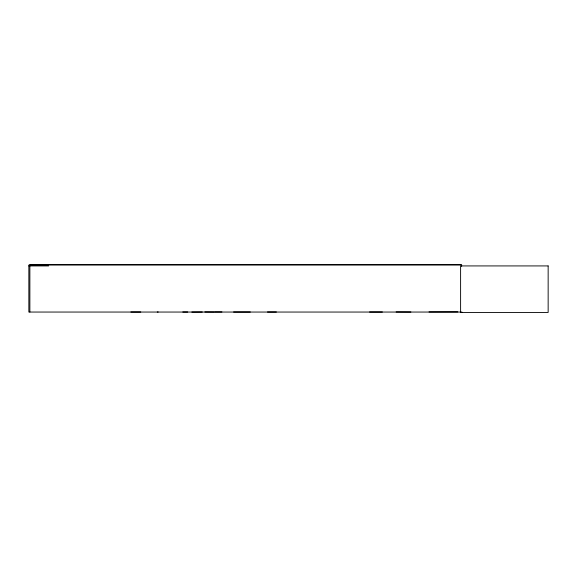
<?xml version="1.0" encoding="UTF-8"?>
<svg xmlns="http://www.w3.org/2000/svg" width="577" height="577" viewBox="0 0 577 577"><rect width="100%" height="100%" fill="white"/><g stroke="black" fill="none" stroke-linecap="round" stroke-linejoin="round"><path stroke-width="0.87" d="M204.842 311.948L214.298 311.998M214.976 311.948L221.95 311.948M396.111 311.948L410.903 311.998M457.799 311.876L429.007 311.933M191.831 312.049L202.289 311.998M267.476 311.998L276.39 311.998M130.864 311.998L140.766 311.998M233.584 311.998L250.331 311.998M182.779 311.998L187.741 311.998M369.554 311.998L382.392 311.998M157.269 311.998L158.192 311.998M460.605 265.052L28.85 265.052L28.85 312.049L461.975 312.049M28.85 265.925L48.641 265.925M461.622 266.358L461.622 264.562L29.867 264.562L29.867 312.049M548.15 265.925L460.605 265.925L460.605 312.438L548.15 312.438L548.15 265.925"/></g></svg>
